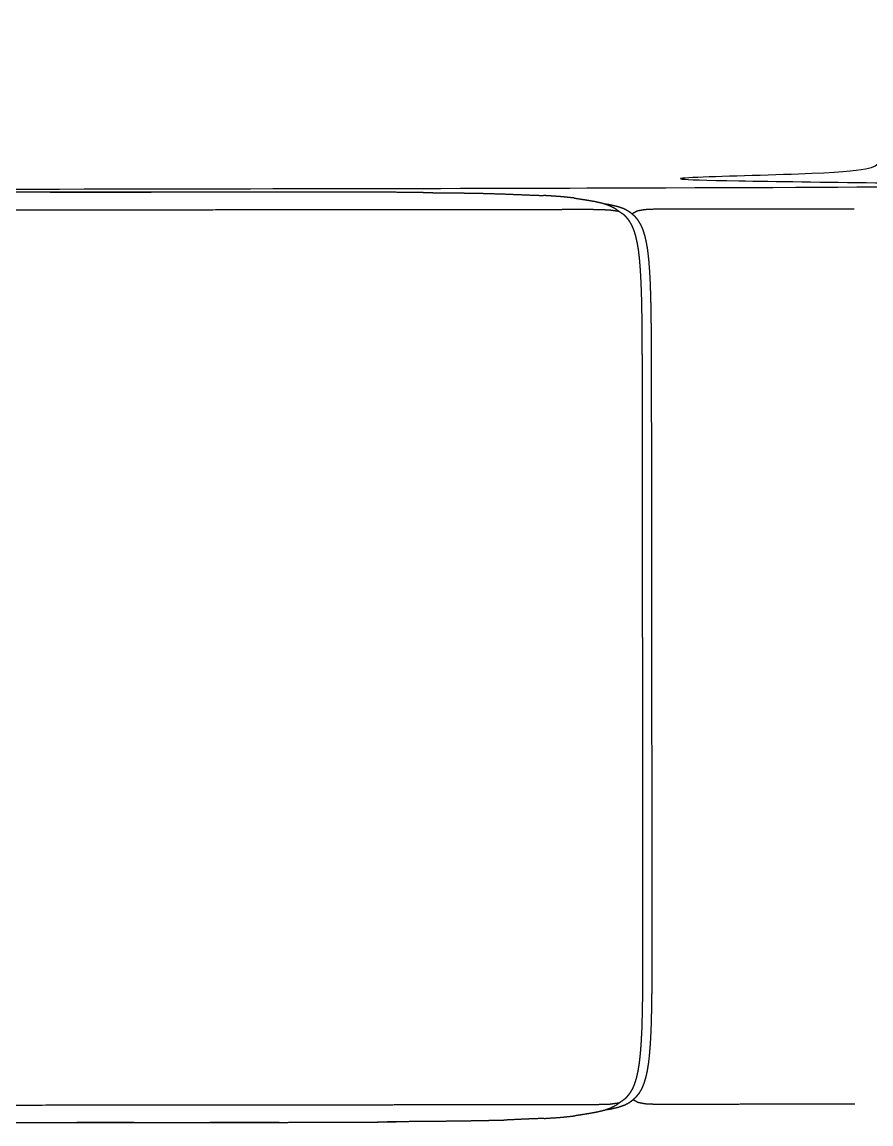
# Model space of a CAD drawing. Header units: millimetres. Extents: x 3429 to 24139, y -631 to 9878.
# Drawn here: x 8566.412 to 8568.572, y 3238.008 to 3240.812 of the extents above; entities that cross this region are included whole.
import ezdxf

# ---------------------------------------------------------------- set-up
doc = ezdxf.new("R2010")
doc.units = ezdxf.units.MM
doc.layers.add('multid_gorunus_4', color=15, linetype='Continuous', lineweight=9)
doc.layers.add('multid_gorunus_5', color=193, linetype='Continuous', lineweight=5)

# ---------------------------------------------------------------- blocks, each defined once
blk = doc.blocks.new('grup-2')
at = {"layer": 'multid_gorunus_4', "lineweight": -3}
for points, knots in [([(1973.9819, 5705.0973), (1973.9779, 5705.0902), (1973.9738, 5705.0831), (1973.9625, 5705.0728), (1973.9511, 5705.0626), (1973.9296, 5705.0463), (1973.908, 5705.0299), (1973.8732, 5705.0047), (1973.8384, 5704.9796), (1973.7873, 5704.9426), (1973.7362, 5704.9056), (1973.6721, 5704.8596), (1973.6079, 5704.8136), (1973.5339, 5704.7613), (1973.4599, 5704.709), (1973.379, 5704.6531), (1973.2982, 5704.5973), (1973.2138, 5704.5405), (1973.1293, 5704.4837), (1973.0419, 5704.4265), (1972.9545, 5704.3693), (1972.8649, 5704.3122), (1972.7753, 5704.2551), (1972.684, 5704.1986), (1972.5928, 5704.1421), (1972.5005, 5704.0867), (1972.4083, 5704.0312), (1972.3152, 5703.9768), (1972.2221, 5703.9224), (1972.128, 5703.8691), (1972.0339, 5703.8158), (1971.939, 5703.7636), (1971.8441, 5703.7114), (1971.7482, 5703.6602), (1971.6524, 5703.6091), (1971.5557, 5703.5591), (1971.4589, 5703.509), (1971.3613, 5703.4602), (1971.2637, 5703.4113), (1971.1652, 5703.3635), (1971.0668, 5703.3157), (1970.9675, 5703.2691), (1970.8681, 5703.2225), (1970.768, 5703.177), (1970.6679, 5703.1315), (1970.5669, 5703.0872), (1970.4659, 5703.0428), (1970.3641, 5702.9997), (1970.2623, 5702.9566), (1970.1598, 5702.9146), (1970.0572, 5702.8726), (1969.9538, 5702.8319), (1969.8505, 5702.7911), (1969.7464, 5702.7515), (1969.6423, 5702.7119), (1969.5374, 5702.6736), (1969.4325, 5702.6353), (1969.3269, 5702.5982), (1969.2213, 5702.5611), (1969.115, 5702.5253), (1969.0087, 5702.4895), (1968.9017, 5702.455), (1968.7947, 5702.4205), (1968.687, 5702.3873), (1968.5793, 5702.3541), (1968.4709, 5702.3222), (1968.3626, 5702.2902), (1968.2535, 5702.2597), (1968.1445, 5702.2292), (1968.0349, 5702.2), (1967.9253, 5702.1707), (1967.8151, 5702.1429), (1967.7048, 5702.1151), (1967.594, 5702.0887), (1967.4831, 5702.0622), (1967.3717, 5702.0372), (1967.2603, 5702.0122), (1967.1483, 5701.9886), (1967.0363, 5701.9651), (1966.9238, 5701.9429), (1966.8113, 5701.9207), (1966.6982, 5701.9), (1966.5852, 5701.8794), (1966.4676, 5701.8601), (1966.35, 5701.8408), (1966.2239, 5701.8229), (1966.0978, 5701.805), (1965.9592, 5701.7885), (1965.8205, 5701.7719), (1965.6654, 5701.7566), (1965.5103, 5701.7412), (1965.3346, 5701.7271), (1965.1589, 5701.713), (1964.9587, 5701.7001), (1964.7585, 5701.6872), (1964.5298, 5701.6753), (1964.3011, 5701.6635), (1964.0399, 5701.6527), (1963.7786, 5701.642), (1963.4809, 5701.6322), (1963.1832, 5701.6225), (1962.8449, 5701.6137), (1962.5067, 5701.605), (1962.1239, 5701.5971), (1961.7411, 5701.5893), (1961.3098, 5701.5823), (1960.8786, 5701.5753), (1960.3948, 5701.5691), (1959.9111, 5701.563), (1959.3707, 5701.5576), (1958.8304, 5701.5522), (1958.2296, 5701.5476), (1957.6288, 5701.543), (1956.9635, 5701.539), (1956.2982, 5701.535), (1955.5765, 5701.5317), (1954.8547, 5701.5283), (1954.0845, 5701.5255), (1953.3143, 5701.5227), (1952.5038, 5701.5205), (1951.6932, 5701.5183), (1950.8503, 5701.5165), (1950.0073, 5701.5148), (1949.14, 5701.5135), (1948.2727, 5701.5122), (1947.3891, 5701.5113), (1946.5055, 5701.5104), (1945.6137, 5701.5099), (1944.7219, 5701.5093), (1943.8299, 5701.5091), (1942.9378, 5701.5088), (1942.0536, 5701.5089), (1941.1693, 5701.5089), (1940.3009, 5701.5091), (1939.4325, 5701.5093), (1938.588, 5701.5098), (1938.3434, 5701.5098), (1937.5308, 5701.5103), (1936.7182, 5701.5108), (1935.9456, 5701.5114), (1935.1729, 5701.512), (1934.4483, 5701.5127), (1933.7236, 5701.5133), (1933.055, 5701.514), (1932.3863, 5701.5146), (1931.7817, 5701.5151), (1931.1771, 5701.5156), (1930.6331, 5701.5162), (1930.089, 5701.5167), (1929.602, 5701.5171), (1929.115, 5701.5176), (1928.6815, 5701.518), (1928.2479, 5701.5184), (1927.8644, 5701.5188), (1927.4808, 5701.5191), (1927.1437, 5701.5195), (1926.8066, 5701.5198), (1926.5125, 5701.5201), (1926.2184, 5701.5203), (1925.9637, 5701.5205), (1925.7089, 5701.5208), (1925.4901, 5701.521), (1925.2713, 5701.5212), (1925.0857, 5701.5214), (1924.9, 5701.5215), (1924.7447, 5701.5217), (1924.5893, 5701.5219), (1924.4615, 5701.522), (1924.3337, 5701.522), (1924.2307, 5701.5222), (1924.1276, 5701.5223), (1924.0466, 5701.5223), (1923.9655, 5701.5224), (1923.9036, 5701.5224), (1923.8417, 5701.5225), (1923.7962, 5701.5226), (1923.7506, 5701.5227), (1923.7186, 5701.5227), (1923.6865, 5701.5227), (1923.6657, 5701.5233), (1923.6449, 5701.5239), (1923.6331, 5701.5257), (1923.6212, 5701.5274)], [0, 0, 0, 1, 1, 2, 2, 3, 3, 4, 4, 5, 5, 6, 6, 7, 7, 8, 8, 9, 9, 10, 10, 11, 11, 12, 12, 13, 13, 14, 14, 15, 15, 16, 16, 17, 17, 18, 18, 19, 19, 20, 20, 21, 21, 22, 22, 23, 23, 24, 24, 25, 25, 26, 26, 27, 27, 28, 28, 29, 29, 30, 30, 31, 31, 32, 32, 33, 33, 34, 34, 35, 35, 36, 36, 37, 37, 38, 38, 39, 39, 40, 40, 41, 41, 42, 42, 43, 43, 44, 44, 45, 45, 46, 46, 47, 47, 48, 48, 49, 49, 50, 50, 51, 51, 52, 52, 53, 53, 54, 54, 55, 55, 56, 56, 57, 57, 58, 58, 59, 59, 60, 60, 61, 61, 62, 62, 63, 63, 64, 64, 65, 65, 66, 66, 67, 67, 68, 68, 69, 69, 70, 70, 71, 71, 72, 72, 73, 73, 74, 74, 75, 75, 76, 76, 77, 77, 78, 78, 79, 79, 80, 80, 81, 81, 82, 82, 83, 83, 84, 84, 85, 85, 86, 86, 87, 87, 88, 88, 89, 89, 90, 90, 91, 91, 91]), ([(1973.9819, 5705.0973), (1973.9779, 5705.0902), (1973.9738, 5705.0831), (1973.9625, 5705.0728), (1973.9511, 5705.0626), (1973.9296, 5705.0463), (1973.908, 5705.0299), (1973.8732, 5705.0047), (1973.8384, 5704.9796), (1973.7873, 5704.9426), (1973.7362, 5704.9056), (1973.6721, 5704.8596), (1973.6079, 5704.8136), (1973.5339, 5704.7613), (1973.4599, 5704.709), (1973.379, 5704.6531), (1973.2982, 5704.5973), (1973.2138, 5704.5405), (1973.1293, 5704.4837), (1973.0419, 5704.4265), (1972.9545, 5704.3693), (1972.8649, 5704.3122), (1972.7753, 5704.2551), (1972.684, 5704.1986), (1972.5928, 5704.1421), (1972.5005, 5704.0867), (1972.4083, 5704.0312), (1972.3152, 5703.9768), (1972.2221, 5703.9224), (1972.128, 5703.8691), (1972.0339, 5703.8158), (1971.939, 5703.7636), (1971.8441, 5703.7114), (1971.7482, 5703.6602), (1971.6524, 5703.6091), (1971.5557, 5703.5591), (1971.4589, 5703.509), (1971.3613, 5703.4602), (1971.2637, 5703.4113), (1971.1652, 5703.3635), (1971.0668, 5703.3157), (1970.9675, 5703.2691), (1970.8681, 5703.2225), (1970.768, 5703.177), (1970.6679, 5703.1315), (1970.5669, 5703.0872), (1970.4659, 5703.0428), (1970.3641, 5702.9997), (1970.2623, 5702.9566), (1970.1598, 5702.9146), (1970.0572, 5702.8726), (1969.9538, 5702.8319), (1969.8505, 5702.7911), (1969.7464, 5702.7515), (1969.6423, 5702.7119), (1969.5374, 5702.6736), (1969.4325, 5702.6353), (1969.3269, 5702.5982), (1969.2213, 5702.5611), (1969.115, 5702.5253), (1969.0087, 5702.4895), (1968.9017, 5702.455), (1968.7947, 5702.4205), (1968.687, 5702.3873), (1968.5793, 5702.3541), (1968.4709, 5702.3222), (1968.3626, 5702.2902), (1968.2535, 5702.2597), (1968.1445, 5702.2292), (1968.0349, 5702.2), (1967.9253, 5702.1707), (1967.8151, 5702.1429), (1967.7048, 5702.1151), (1967.594, 5702.0887), (1967.4831, 5702.0622), (1967.3717, 5702.0372), (1967.2603, 5702.0122), (1967.1483, 5701.9886), (1967.0363, 5701.9651), (1966.9238, 5701.9429), (1966.8113, 5701.9207), (1966.6982, 5701.9), (1966.5852, 5701.8794), (1966.4676, 5701.8601), (1966.35, 5701.8408), (1966.2239, 5701.8229), (1966.0978, 5701.805), (1965.9592, 5701.7885), (1965.8205, 5701.7719), (1965.6654, 5701.7566), (1965.5103, 5701.7412), (1965.3346, 5701.7271), (1965.1589, 5701.713), (1964.9587, 5701.7001), (1964.7585, 5701.6872), (1964.5298, 5701.6753), (1964.3011, 5701.6635), (1964.0399, 5701.6527), (1963.7786, 5701.642), (1963.4809, 5701.6322), (1963.1832, 5701.6225), (1962.8449, 5701.6137), (1962.5067, 5701.605), (1962.1239, 5701.5971), (1961.7411, 5701.5893), (1961.3098, 5701.5823), (1960.8786, 5701.5753), (1960.3948, 5701.5691), (1959.9111, 5701.563), (1959.3707, 5701.5576), (1958.8304, 5701.5522), (1958.2296, 5701.5476), (1957.6288, 5701.543), (1956.9635, 5701.539), (1956.2982, 5701.535), (1955.5765, 5701.5317), (1954.8547, 5701.5283), (1954.0845, 5701.5255), (1953.3143, 5701.5227), (1952.5038, 5701.5205), (1951.6932, 5701.5183), (1950.8503, 5701.5165), (1950.0073, 5701.5148), (1949.14, 5701.5135), (1948.2727, 5701.5122), (1947.3891, 5701.5113), (1946.5055, 5701.5104), (1945.6137, 5701.5099), (1944.7219, 5701.5093), (1943.8299, 5701.5091), (1942.9378, 5701.5088), (1942.0536, 5701.5089), (1941.1693, 5701.5089), (1940.3009, 5701.5091), (1939.4325, 5701.5093), (1938.588, 5701.5098), (1938.3434, 5701.5098), (1937.5308, 5701.5103), (1936.7182, 5701.5108), (1935.9456, 5701.5114), (1935.1729, 5701.512), (1934.4483, 5701.5127), (1933.7236, 5701.5133), (1933.055, 5701.514), (1932.3863, 5701.5146), (1931.7817, 5701.5151), (1931.1771, 5701.5156), (1930.6331, 5701.5162), (1930.089, 5701.5167), (1929.602, 5701.5171), (1929.115, 5701.5176), (1928.6815, 5701.518), (1928.2479, 5701.5184), (1927.8644, 5701.5188), (1927.4808, 5701.5191), (1927.1437, 5701.5195), (1926.8066, 5701.5198), (1926.5125, 5701.5201), (1926.2184, 5701.5203), (1925.9637, 5701.5205), (1925.7089, 5701.5208), (1925.4901, 5701.521), (1925.2713, 5701.5212), (1925.0857, 5701.5214), (1924.9, 5701.5215), (1924.7447, 5701.5217), (1924.5893, 5701.5219), (1924.4615, 5701.522), (1924.3337, 5701.522), (1924.2307, 5701.5222), (1924.1276, 5701.5223), (1924.0466, 5701.5223), (1923.9655, 5701.5224), (1923.9036, 5701.5224), (1923.8417, 5701.5225), (1923.7962, 5701.5226), (1923.7506, 5701.5227), (1923.7186, 5701.5227), (1923.6865, 5701.5227), (1923.6657, 5701.5233), (1923.6449, 5701.5239), (1923.6331, 5701.5257), (1923.6212, 5701.5274)], [0, 0, 0, 1, 1, 2, 2, 3, 3, 4, 4, 5, 5, 6, 6, 7, 7, 8, 8, 9, 9, 10, 10, 11, 11, 12, 12, 13, 13, 14, 14, 15, 15, 16, 16, 17, 17, 18, 18, 19, 19, 20, 20, 21, 21, 22, 22, 23, 23, 24, 24, 25, 25, 26, 26, 27, 27, 28, 28, 29, 29, 30, 30, 31, 31, 32, 32, 33, 33, 34, 34, 35, 35, 36, 36, 37, 37, 38, 38, 39, 39, 40, 40, 41, 41, 42, 42, 43, 43, 44, 44, 45, 45, 46, 46, 47, 47, 48, 48, 49, 49, 50, 50, 51, 51, 52, 52, 53, 53, 54, 54, 55, 55, 56, 56, 57, 57, 58, 58, 59, 59, 60, 60, 61, 61, 62, 62, 63, 63, 64, 64, 65, 65, 66, 66, 67, 67, 68, 68, 69, 69, 70, 70, 71, 71, 72, 72, 73, 73, 74, 74, 75, 75, 76, 76, 77, 77, 78, 78, 79, 79, 80, 80, 81, 81, 82, 82, 83, 83, 84, 84, 85, 85, 86, 86, 87, 87, 88, 88, 89, 89, 90, 90, 91, 91, 91]), ([(1924.0169, 5703.8414), (1924.0562, 5703.8417), (1924.0955, 5703.8421), (1924.116, 5703.8428), (1924.1364, 5703.8436), (1924.1876, 5703.8438), (1924.2387, 5703.8441), (1924.2975, 5703.8443), (1924.3564, 5703.8444), (1924.4235, 5703.8445), (1924.4906, 5703.8445), (1924.5665, 5703.8445), (1924.6425, 5703.8444), (1924.7279, 5703.8444), (1924.8133, 5703.8443), (1924.9086, 5703.8442), (1925.004, 5703.8441), (1925.1082, 5703.844), (1925.2123, 5703.8439), (1925.324, 5703.8438), (1925.4356, 5703.8437), (1925.5536, 5703.8436), (1925.6715, 5703.8435), (1925.7945, 5703.8434), (1925.9174, 5703.8432), (1926.0442, 5703.8431), (1926.1709, 5703.8431), (1926.3001, 5703.8429), (1926.4293, 5703.8428), (1926.5598, 5703.8426), (1926.6902, 5703.8425), (1926.8207, 5703.8424), (1926.9512, 5703.8423), (1927.0804, 5703.8422), (1927.2096, 5703.842), (1927.3363, 5703.8419), (1927.463, 5703.8418), (1927.586, 5703.8417), (1927.709, 5703.8416), (1927.827, 5703.8414), (1927.9449, 5703.8413), (1928.0566, 5703.8412), (1928.1682, 5703.8411), (1928.2724, 5703.841), (1928.3766, 5703.8409), (1928.472, 5703.8408), (1928.5674, 5703.8408), (1928.6528, 5703.8407), (1928.7381, 5703.8406), (1928.8141, 5703.8405), (1928.89, 5703.8404), (1928.9571, 5703.8402), (1929.0242, 5703.84), (1929.0342, 5703.84), (1929.0442, 5703.84)], [90.111111, 90.111111, 90.111111, 91, 91, 92, 92, 93, 93, 94, 94, 95, 95, 96, 96, 97, 97, 98, 98, 99, 99, 100, 100, 101, 101, 102, 102, 103, 103, 104, 104, 105, 105, 106, 106, 107, 107, 108, 108, 109, 109, 110, 110, 111, 111, 112, 112, 113, 113, 114, 114, 115, 115, 116, 116, 116.169368, 116.169368, 116.169368]), ([(1924.0169, 5703.8414), (1924.0562, 5703.8417), (1924.0955, 5703.8421), (1924.116, 5703.8428), (1924.1364, 5703.8436), (1924.1876, 5703.8438), (1924.2387, 5703.8441), (1924.2975, 5703.8443), (1924.3564, 5703.8444), (1924.4235, 5703.8445), (1924.4906, 5703.8445), (1924.5665, 5703.8445), (1924.6425, 5703.8444), (1924.7279, 5703.8444), (1924.8133, 5703.8443), (1924.9086, 5703.8442), (1925.004, 5703.8441), (1925.1082, 5703.844), (1925.2123, 5703.8439), (1925.324, 5703.8438), (1925.4356, 5703.8437), (1925.5536, 5703.8436), (1925.6715, 5703.8435), (1925.7945, 5703.8434), (1925.9174, 5703.8432), (1926.0442, 5703.8431), (1926.1709, 5703.8431), (1926.3001, 5703.8429), (1926.4293, 5703.8428), (1926.5598, 5703.8426), (1926.6902, 5703.8425), (1926.8207, 5703.8424), (1926.9512, 5703.8423), (1927.0804, 5703.8422), (1927.2096, 5703.842), (1927.3363, 5703.8419), (1927.463, 5703.8418), (1927.586, 5703.8417), (1927.709, 5703.8416), (1927.827, 5703.8414), (1927.9449, 5703.8413), (1928.0566, 5703.8412), (1928.1682, 5703.8411), (1928.2724, 5703.841), (1928.3766, 5703.8409), (1928.472, 5703.8408), (1928.5674, 5703.8408), (1928.6528, 5703.8407), (1928.7381, 5703.8406), (1928.8141, 5703.8405), (1928.89, 5703.8404), (1928.9571, 5703.8402), (1929.0242, 5703.84), (1929.0342, 5703.84), (1929.0442, 5703.84)], [90.111111, 90.111111, 90.111111, 91, 91, 92, 92, 93, 93, 94, 94, 95, 95, 96, 96, 97, 97, 98, 98, 99, 99, 100, 100, 101, 101, 102, 102, 103, 103, 104, 104, 105, 105, 106, 106, 107, 107, 108, 108, 109, 109, 110, 110, 111, 111, 112, 112, 113, 113, 114, 114, 115, 115, 116, 116, 116.169368, 116.169368, 116.169368]), ([(1925.0702, 5703.844), (1925.0701, 5703.844), (1925.07, 5703.844), (1924.9647, 5703.8442), (1924.8595, 5703.8443), (1924.8364, 5703.8443), (1924.8133, 5703.8443)], [264.999047, 264.999047, 264.999047, 265, 265, 266, 266, 266.239627, 266.239627, 266.239627]), ([(1925.0702, 5703.844), (1925.0701, 5703.844), (1925.07, 5703.844), (1924.9647, 5703.8442), (1924.8595, 5703.8443), (1924.8364, 5703.8443), (1924.8133, 5703.8443)], [264.999047, 264.999047, 264.999047, 265, 265, 266, 266, 266.239627, 266.239627, 266.239627]), ([(1923.6848, 5703.8209), (1923.6741, 5703.8184), (1923.6634, 5703.8159), (1923.6551, 5703.813), (1923.6468, 5703.8101), (1923.6404, 5703.8068), (1923.6339, 5703.8035)], [-1, -1, -1, 0, 0, 1, 1, 2, 2, 2]), ([(1923.6848, 5703.8209), (1923.6741, 5703.8184), (1923.6634, 5703.8159), (1923.6551, 5703.813), (1923.6468, 5703.8101), (1923.6404, 5703.8068), (1923.6339, 5703.8035)], [-1, -1, -1, 0, 0, 1, 1, 2, 2, 2]), ([(1923.7373, 5703.8294), (1923.7235, 5703.8272), (1923.7097, 5703.8251), (1923.6973, 5703.823), (1923.6848, 5703.8209)], [2, 2, 2, 3, 3, 4, 4, 4]), ([(1923.7373, 5703.8294), (1923.7235, 5703.8272), (1923.7097, 5703.8251), (1923.6973, 5703.823), (1923.6848, 5703.8209)], [2, 2, 2, 3, 3, 4, 4, 4]), ([(1923.7373, 5703.8294), (1923.7548, 5703.8312), (1923.7722, 5703.8329), (1923.7938, 5703.8344), (1923.8154, 5703.8358)], [0, 0, 0, 1, 1, 2, 2, 2]), ([(1923.7373, 5703.8294), (1923.7548, 5703.8312), (1923.7722, 5703.8329), (1923.7938, 5703.8344), (1923.8154, 5703.8358)], [0, 0, 0, 1, 1, 2, 2, 2]), ([(1924.0169, 5703.8414), (1923.9951, 5703.8414), (1923.9732, 5703.8414), (1923.9416, 5703.8405), (1923.9099, 5703.8395), (1923.8836, 5703.8384), (1923.8573, 5703.8373), (1923.8364, 5703.8365), (1923.8154, 5703.8358)], [83.301867, 83.301867, 83.301867, 84, 84, 85, 85, 86, 86, 87, 87, 87]), ([(1924.0169, 5703.8414), (1923.9951, 5703.8414), (1923.9732, 5703.8414), (1923.9416, 5703.8405), (1923.9099, 5703.8395), (1923.8836, 5703.8384), (1923.8573, 5703.8373), (1923.8364, 5703.8365), (1923.8154, 5703.8358)], [83.301867, 83.301867, 83.301867, 84, 84, 85, 85, 86, 86, 87, 87, 87]), ([(1923.0248, 5703.8012), (1923.0384, 5703.8012), (1923.0519, 5703.8011), (1923.0694, 5703.8011), (1923.0869, 5703.8011), (1923.1083, 5703.8011), (1923.1296, 5703.8011), (1923.155, 5703.8011), (1923.1804, 5703.8011), (1923.2098, 5703.801), (1923.2391, 5703.801), (1923.2726, 5703.801), (1923.306, 5703.801), (1923.3404, 5703.8009), (1923.3748, 5703.8009), (1923.4073, 5703.8008), (1923.4397, 5703.8008), (1923.4671, 5703.8008), (1923.4944, 5703.8007), (1923.5136, 5703.8007), (1923.5328, 5703.8007), (1923.5459, 5703.8001), (1923.5589, 5703.7995), (1923.5678, 5703.7977), (1923.5766, 5703.796), (1923.5831, 5703.7925), (1923.5896, 5703.789)], [0, 0, 0, 1, 1, 2, 2, 3, 3, 4, 4, 5, 5, 6, 6, 7, 7, 8, 8, 9, 9, 10, 10, 11, 11, 12, 12, 13, 13, 13]), ([(1923.0248, 5703.8012), (1923.0384, 5703.8012), (1923.0519, 5703.8011), (1923.0694, 5703.8011), (1923.0869, 5703.8011), (1923.1083, 5703.8011), (1923.1296, 5703.8011), (1923.155, 5703.8011), (1923.1804, 5703.8011), (1923.2098, 5703.801), (1923.2391, 5703.801), (1923.2726, 5703.801), (1923.306, 5703.801), (1923.3404, 5703.8009), (1923.3748, 5703.8009), (1923.4073, 5703.8008), (1923.4397, 5703.8008), (1923.4671, 5703.8008), (1923.4944, 5703.8007), (1923.5136, 5703.8007), (1923.5328, 5703.8007), (1923.5459, 5703.8001), (1923.5589, 5703.7995), (1923.5678, 5703.7977), (1923.5766, 5703.796), (1923.5831, 5703.7925), (1923.5896, 5703.789)], [0, 0, 0, 1, 1, 2, 2, 3, 3, 4, 4, 5, 5, 6, 6, 7, 7, 8, 8, 9, 9, 10, 10, 11, 11, 12, 12, 13, 13, 13]), ([(1923.6548, 5701.5096), (1923.6505, 5701.5103), (1923.6462, 5701.5109), (1923.6358, 5701.5133), (1923.6253, 5701.5157), (1923.6174, 5701.5185), (1923.6094, 5701.5213), (1923.6033, 5701.5244), (1923.5971, 5701.5275), (1923.5922, 5701.531), (1923.5873, 5701.5346), (1923.5831, 5701.5385), (1923.5788, 5701.5425), (1923.5751, 5701.547), (1923.5713, 5701.5516), (1923.5681, 5701.5569), (1923.5649, 5701.5623), (1923.5622, 5701.5686), (1923.5595, 5701.575), (1923.5571, 5701.5825), (1923.5548, 5701.5901), (1923.5527, 5701.5989), (1923.5507, 5701.6078), (1923.549, 5701.6182), (1923.5474, 5701.6286), (1923.546, 5701.6407), (1923.5447, 5701.6528), (1923.5437, 5701.6668), (1923.5426, 5701.6808), (1923.5418, 5701.6968), (1923.5409, 5701.7128), (1923.5404, 5701.731), (1923.5399, 5701.7492), (1923.5395, 5701.7697), (1923.5391, 5701.7902), (1923.5389, 5701.8132), (1923.5387, 5701.8362), (1923.5386, 5701.8618), (1923.5385, 5701.8873), (1923.5385, 5701.9156), (1923.5385, 5701.9439), (1923.5385, 5701.9752), (1923.5386, 5702.0064), (1923.5386, 5702.0407), (1923.5386, 5702.075), (1923.5386, 5702.112), (1923.5387, 5702.1489), (1923.5387, 5702.1882), (1923.5388, 5702.2274), (1923.5388, 5702.2686), (1923.5389, 5702.3097), (1923.5389, 5702.3524), (1923.5389, 5702.3951), (1923.539, 5702.4389), (1923.539, 5702.4827), (1923.5391, 5702.5273), (1923.5392, 5702.5719), (1923.5392, 5702.6169), (1923.5392, 5702.6618), (1923.5392, 5702.7068), (1923.5393, 5702.7517), (1923.5394, 5702.7963), (1923.5394, 5702.8408), (1923.5395, 5702.8847), (1923.5395, 5702.9285), (1923.5395, 5702.9712), (1923.5396, 5703.0138), (1923.5396, 5703.055), (1923.5396, 5703.0961), (1923.5397, 5703.1354), (1923.5398, 5703.1746), (1923.5398, 5703.2116), (1923.5398, 5703.2486), (1923.5399, 5703.2829), (1923.5399, 5703.3171), (1923.5399, 5703.3484), (1923.5399, 5703.3796), (1923.54, 5703.4079), (1923.5401, 5703.4362), (1923.5402, 5703.4618), (1923.5404, 5703.4874), (1923.5407, 5703.5104), (1923.5409, 5703.5333), (1923.5413, 5703.5538), (1923.5418, 5703.5743), (1923.5423, 5703.5925), (1923.5429, 5703.6107), (1923.5437, 5703.6267), (1923.5446, 5703.6427), (1923.5457, 5703.6567), (1923.5467, 5703.6707), (1923.5481, 5703.6828), (1923.5494, 5703.6949), (1923.5512, 5703.7053), (1923.5529, 5703.7157), (1923.5549, 5703.7245), (1923.5569, 5703.7334), (1923.5593, 5703.7409), (1923.5617, 5703.7485), (1923.5644, 5703.7548), (1923.5672, 5703.7612), (1923.5704, 5703.7665), (1923.5736, 5703.7719), (1923.5774, 5703.7765), (1923.5811, 5703.7811), (1923.5854, 5703.785), (1923.5896, 5703.789), (1923.5945, 5703.7925), (1923.5994, 5703.796), (1923.6056, 5703.7991), (1923.6117, 5703.8023), (1923.6197, 5703.8049), (1923.6276, 5703.8076), (1923.6381, 5703.81), (1923.6485, 5703.8124), (1923.6528, 5703.8131), (1923.6572, 5703.8137)], [123.680145, 123.680145, 123.680145, 124, 124, 125, 125, 126, 126, 127, 127, 128, 128, 129, 129, 130, 130, 131, 131, 132, 132, 133, 133, 134, 134, 135, 135, 136, 136, 137, 137, 138, 138, 139, 139, 140, 140, 141, 141, 142, 142, 143, 143, 144, 144, 145, 145, 146, 146, 147, 147, 148, 148, 149, 149, 150, 150, 151, 151, 152, 152, 153, 153, 154, 154, 155, 155, 156, 156, 157, 157, 158, 158, 159, 159, 160, 160, 161, 161, 162, 162, 163, 163, 164, 164, 165, 165, 166, 166, 167, 167, 168, 168, 169, 169, 170, 170, 171, 171, 172, 172, 173, 173, 174, 174, 175, 175, 176, 176, 177, 177, 178, 178, 179, 179, 180, 180, 180.319855, 180.319855, 180.319855]), ([(1923.6548, 5701.5096), (1923.6505, 5701.5103), (1923.6462, 5701.5109), (1923.6358, 5701.5133), (1923.6253, 5701.5157), (1923.6174, 5701.5185), (1923.6094, 5701.5213), (1923.6033, 5701.5244), (1923.5971, 5701.5275), (1923.5922, 5701.531), (1923.5873, 5701.5346), (1923.5831, 5701.5385), (1923.5788, 5701.5425), (1923.5751, 5701.547), (1923.5713, 5701.5516), (1923.5681, 5701.5569), (1923.5649, 5701.5623), (1923.5622, 5701.5686), (1923.5595, 5701.575), (1923.5571, 5701.5825), (1923.5548, 5701.5901), (1923.5527, 5701.5989), (1923.5507, 5701.6078), (1923.549, 5701.6182), (1923.5474, 5701.6286), (1923.546, 5701.6407), (1923.5447, 5701.6528), (1923.5437, 5701.6668), (1923.5426, 5701.6808), (1923.5418, 5701.6968), (1923.5409, 5701.7128), (1923.5404, 5701.731), (1923.5399, 5701.7492), (1923.5395, 5701.7697), (1923.5391, 5701.7902), (1923.5389, 5701.8132), (1923.5387, 5701.8362), (1923.5386, 5701.8618), (1923.5385, 5701.8873), (1923.5385, 5701.9156), (1923.5385, 5701.9439), (1923.5385, 5701.9752), (1923.5386, 5702.0064), (1923.5386, 5702.0407), (1923.5386, 5702.075), (1923.5386, 5702.112), (1923.5387, 5702.1489), (1923.5387, 5702.1882), (1923.5388, 5702.2274), (1923.5388, 5702.2686), (1923.5389, 5702.3097), (1923.5389, 5702.3524), (1923.5389, 5702.3951), (1923.539, 5702.4389), (1923.539, 5702.4827), (1923.5391, 5702.5273), (1923.5392, 5702.5719), (1923.5392, 5702.6169), (1923.5392, 5702.6618), (1923.5392, 5702.7068), (1923.5393, 5702.7517), (1923.5394, 5702.7963), (1923.5394, 5702.8408), (1923.5395, 5702.8847), (1923.5395, 5702.9285), (1923.5395, 5702.9712), (1923.5396, 5703.0138), (1923.5396, 5703.055), (1923.5396, 5703.0961), (1923.5397, 5703.1354), (1923.5398, 5703.1746), (1923.5398, 5703.2116), (1923.5398, 5703.2486), (1923.5399, 5703.2829), (1923.5399, 5703.3171), (1923.5399, 5703.3484), (1923.5399, 5703.3796), (1923.54, 5703.4079), (1923.5401, 5703.4362), (1923.5402, 5703.4618), (1923.5404, 5703.4874), (1923.5407, 5703.5104), (1923.5409, 5703.5333), (1923.5413, 5703.5538), (1923.5418, 5703.5743), (1923.5423, 5703.5925), (1923.5429, 5703.6107), (1923.5437, 5703.6267), (1923.5446, 5703.6427), (1923.5457, 5703.6567), (1923.5467, 5703.6707), (1923.5481, 5703.6828), (1923.5494, 5703.6949), (1923.5512, 5703.7053), (1923.5529, 5703.7157), (1923.5549, 5703.7245), (1923.5569, 5703.7334), (1923.5593, 5703.7409), (1923.5617, 5703.7485), (1923.5644, 5703.7548), (1923.5672, 5703.7612), (1923.5704, 5703.7665), (1923.5736, 5703.7719), (1923.5774, 5703.7765), (1923.5811, 5703.7811), (1923.5854, 5703.785), (1923.5896, 5703.789), (1923.5945, 5703.7925), (1923.5994, 5703.796), (1923.6056, 5703.7991), (1923.6117, 5703.8023), (1923.6197, 5703.8049), (1923.6276, 5703.8076), (1923.6381, 5703.81), (1923.6485, 5703.8124), (1923.6528, 5703.8131), (1923.6572, 5703.8137)], [123.680145, 123.680145, 123.680145, 124, 124, 125, 125, 126, 126, 127, 127, 128, 128, 129, 129, 130, 130, 131, 131, 132, 132, 133, 133, 134, 134, 135, 135, 136, 136, 137, 137, 138, 138, 139, 139, 140, 140, 141, 141, 142, 142, 143, 143, 144, 144, 145, 145, 146, 146, 147, 147, 148, 148, 149, 149, 150, 150, 151, 151, 152, 152, 153, 153, 154, 154, 155, 155, 156, 156, 157, 157, 158, 158, 159, 159, 160, 160, 161, 161, 162, 162, 163, 163, 164, 164, 165, 165, 166, 166, 167, 167, 168, 168, 169, 169, 170, 170, 171, 171, 172, 172, 173, 173, 174, 174, 175, 175, 176, 176, 177, 177, 178, 178, 179, 179, 180, 180, 180.319855, 180.319855, 180.319855]), ([(1923.6108, 5701.5346), (1923.6066, 5701.5385), (1923.6023, 5701.5425), (1923.5986, 5701.547), (1923.5948, 5701.5516), (1923.5916, 5701.5569), (1923.5884, 5701.5623), (1923.5857, 5701.5686), (1923.583, 5701.575), (1923.5806, 5701.5825), (1923.5782, 5701.5901), (1923.5762, 5701.5989), (1923.5742, 5701.6078), (1923.5725, 5701.6182), (1923.5709, 5701.6286), (1923.5695, 5701.6407), (1923.5682, 5701.6528), (1923.5672, 5701.6668), (1923.5661, 5701.6808), (1923.5653, 5701.6968), (1923.5644, 5701.7128), (1923.5639, 5701.731), (1923.5634, 5701.7492), (1923.563, 5701.7697), (1923.5626, 5701.7902), (1923.5624, 5701.8132), (1923.5621, 5701.8362), (1923.5621, 5701.8617), (1923.562, 5701.8873), (1923.562, 5701.9156), (1923.562, 5701.9439), (1923.562, 5701.9751), (1923.5621, 5702.0064), (1923.5621, 5702.0407), (1923.5621, 5702.075), (1923.5621, 5702.1119), (1923.5622, 5702.1489), (1923.5622, 5702.1881), (1923.5623, 5702.2274), (1923.5623, 5702.2685), (1923.5624, 5702.3097), (1923.5624, 5702.3523), (1923.5624, 5702.395), (1923.5625, 5702.4388), (1923.5625, 5702.4827), (1923.5626, 5702.5272), (1923.5627, 5702.5718), (1923.5627, 5702.6168), (1923.5627, 5702.6618), (1923.5627, 5702.7067), (1923.5628, 5702.7517), (1923.5629, 5702.7962), (1923.5629, 5702.8408), (1923.563, 5702.8846), (1923.563, 5702.9285), (1923.563, 5702.9711), (1923.5631, 5703.0138), (1923.5631, 5703.0549), (1923.5631, 5703.0961), (1923.5632, 5703.1353), (1923.5633, 5703.1746), (1923.5633, 5703.2115), (1923.5633, 5703.2485), (1923.5634, 5703.2828), (1923.5634, 5703.3171), (1923.5634, 5703.3483), (1923.5634, 5703.3796), (1923.5635, 5703.4079), (1923.5636, 5703.4362), (1923.5637, 5703.4618), (1923.5639, 5703.4874), (1923.5642, 5703.5103), (1923.5644, 5703.5333), (1923.5648, 5703.5538), (1923.5652, 5703.5743), (1923.5658, 5703.5925), (1923.5664, 5703.6107), (1923.5672, 5703.6267), (1923.5681, 5703.6427), (1923.5692, 5703.6567), (1923.5702, 5703.6707), (1923.5716, 5703.6828), (1923.5729, 5703.6949), (1923.5747, 5703.7053), (1923.5764, 5703.7157), (1923.5784, 5703.7245), (1923.5804, 5703.7334), (1923.5828, 5703.7409), (1923.5852, 5703.7485), (1923.5879, 5703.7548), (1923.5907, 5703.7612), (1923.5939, 5703.7665), (1923.5971, 5703.7719), (1923.6009, 5703.7764), (1923.6046, 5703.781), (1923.6089, 5703.785), (1923.6131, 5703.789)], [-32, -32, -32, -31, -31, -30, -30, -29, -29, -28, -28, -27, -27, -26, -26, -25, -25, -24, -24, -23, -23, -22, -22, -21, -21, -20, -20, -19, -19, -18, -18, -17, -17, -16, -16, -15, -15, -14, -14, -13, -13, -12, -12, -11, -11, -10, -10, -9, -9, -8, -8, -7, -7, -6, -6, -5, -5, -4, -4, -3, -3, -2, -2, -1, -1, 0, 0, 1, 1, 2, 2, 3, 3, 4, 4, 5, 5, 6, 6, 7, 7, 8, 8, 9, 9, 10, 10, 11, 11, 12, 12, 13, 13, 14, 14, 15, 15, 16, 16, 16]), ([(1923.6108, 5701.5346), (1923.6066, 5701.5385), (1923.6023, 5701.5425), (1923.5986, 5701.547), (1923.5948, 5701.5516), (1923.5916, 5701.5569), (1923.5884, 5701.5623), (1923.5857, 5701.5686), (1923.583, 5701.575), (1923.5806, 5701.5825), (1923.5782, 5701.5901), (1923.5762, 5701.5989), (1923.5742, 5701.6078), (1923.5725, 5701.6182), (1923.5709, 5701.6286), (1923.5695, 5701.6407), (1923.5682, 5701.6528), (1923.5672, 5701.6668), (1923.5661, 5701.6808), (1923.5653, 5701.6968), (1923.5644, 5701.7128), (1923.5639, 5701.731), (1923.5634, 5701.7492), (1923.563, 5701.7697), (1923.5626, 5701.7902), (1923.5624, 5701.8132), (1923.5621, 5701.8362), (1923.5621, 5701.8617), (1923.562, 5701.8873), (1923.562, 5701.9156), (1923.562, 5701.9439), (1923.562, 5701.9751), (1923.5621, 5702.0064), (1923.5621, 5702.0407), (1923.5621, 5702.075), (1923.5621, 5702.1119), (1923.5622, 5702.1489), (1923.5622, 5702.1881), (1923.5623, 5702.2274), (1923.5623, 5702.2685), (1923.5624, 5702.3097), (1923.5624, 5702.3523), (1923.5624, 5702.395), (1923.5625, 5702.4388), (1923.5625, 5702.4827), (1923.5626, 5702.5272), (1923.5627, 5702.5718), (1923.5627, 5702.6168), (1923.5627, 5702.6618), (1923.5627, 5702.7067), (1923.5628, 5702.7517), (1923.5629, 5702.7962), (1923.5629, 5702.8408), (1923.563, 5702.8846), (1923.563, 5702.9285), (1923.563, 5702.9711), (1923.5631, 5703.0138), (1923.5631, 5703.0549), (1923.5631, 5703.0961), (1923.5632, 5703.1353), (1923.5633, 5703.1746), (1923.5633, 5703.2115), (1923.5633, 5703.2485), (1923.5634, 5703.2828), (1923.5634, 5703.3171), (1923.5634, 5703.3483), (1923.5634, 5703.3796), (1923.5635, 5703.4079), (1923.5636, 5703.4362), (1923.5637, 5703.4618), (1923.5639, 5703.4874), (1923.5642, 5703.5103), (1923.5644, 5703.5333), (1923.5648, 5703.5538), (1923.5652, 5703.5743), (1923.5658, 5703.5925), (1923.5664, 5703.6107), (1923.5672, 5703.6267), (1923.5681, 5703.6427), (1923.5692, 5703.6567), (1923.5702, 5703.6707), (1923.5716, 5703.6828), (1923.5729, 5703.6949), (1923.5747, 5703.7053), (1923.5764, 5703.7157), (1923.5784, 5703.7245), (1923.5804, 5703.7334), (1923.5828, 5703.7409), (1923.5852, 5703.7485), (1923.5879, 5703.7548), (1923.5907, 5703.7612), (1923.5939, 5703.7665), (1923.5971, 5703.7719), (1923.6009, 5703.7764), (1923.6046, 5703.781), (1923.6089, 5703.785), (1923.6131, 5703.789)], [-32, -32, -32, -31, -31, -30, -30, -29, -29, -28, -28, -27, -27, -26, -26, -25, -25, -24, -24, -23, -23, -22, -22, -21, -21, -20, -20, -19, -19, -18, -18, -17, -17, -16, -16, -15, -15, -14, -14, -13, -13, -12, -12, -11, -11, -10, -10, -9, -9, -8, -8, -7, -7, -6, -6, -5, -5, -4, -4, -3, -3, -2, -2, -1, -1, 0, 0, 1, 1, 2, 2, 3, 3, 4, 4, 5, 5, 6, 6, 7, 7, 8, 8, 9, 9, 10, 10, 11, 11, 12, 12, 13, 13, 14, 14, 15, 15, 16, 16, 16]), ([(1923.6339, 5703.8035), (1923.6287, 5703.7997), (1923.6235, 5703.7959), (1923.6183, 5703.7924), (1923.6131, 5703.789)], [2, 2, 2, 3, 3, 4, 4, 4]), ([(1923.6339, 5703.8035), (1923.6287, 5703.7997), (1923.6235, 5703.7959), (1923.6183, 5703.7924), (1923.6131, 5703.789)], [2, 2, 2, 3, 3, 4, 4, 4]), ([(1923.0225, 5701.5233), (1923.0361, 5701.5233), (1923.0496, 5701.5232), (1923.0671, 5701.5232), (1923.0845, 5701.5232), (1923.1059, 5701.5232), (1923.1273, 5701.5232), (1923.1527, 5701.5232), (1923.178, 5701.5232), (1923.2074, 5701.5231), (1923.2368, 5701.5231), (1923.2702, 5701.5231), (1923.3036, 5701.5231), (1923.3381, 5701.523), (1923.3725, 5701.523), (1923.405, 5701.5229), (1923.4374, 5701.5229), (1923.4648, 5701.5229), (1923.4921, 5701.5228), (1923.5113, 5701.5228), (1923.5305, 5701.5228), (1923.5436, 5701.5234), (1923.5566, 5701.524), (1923.5654, 5701.5257), (1923.5742, 5701.5275), (1923.5808, 5701.531), (1923.5873, 5701.5346)], [0, 0, 0, 1, 1, 2, 2, 3, 3, 4, 4, 5, 5, 6, 6, 7, 7, 8, 8, 9, 9, 10, 10, 11, 11, 12, 12, 13, 13, 13]), ([(1923.0225, 5701.5233), (1923.0361, 5701.5233), (1923.0496, 5701.5232), (1923.0671, 5701.5232), (1923.0845, 5701.5232), (1923.1059, 5701.5232), (1923.1273, 5701.5232), (1923.1527, 5701.5232), (1923.178, 5701.5232), (1923.2074, 5701.5231), (1923.2368, 5701.5231), (1923.2702, 5701.5231), (1923.3036, 5701.5231), (1923.3381, 5701.523), (1923.3725, 5701.523), (1923.405, 5701.5229), (1923.4374, 5701.5229), (1923.4648, 5701.5229), (1923.4921, 5701.5228), (1923.5113, 5701.5228), (1923.5305, 5701.5228), (1923.5436, 5701.5234), (1923.5566, 5701.524), (1923.5654, 5701.5257), (1923.5742, 5701.5275), (1923.5808, 5701.531), (1923.5873, 5701.5346)], [0, 0, 0, 1, 1, 2, 2, 3, 3, 4, 4, 5, 5, 6, 6, 7, 7, 8, 8, 9, 9, 10, 10, 11, 11, 12, 12, 13, 13, 13]), ([(1923.6108, 5701.5346), (1923.616, 5701.531), (1923.6212, 5701.5274), (1923.6264, 5701.5236), (1923.6316, 5701.5198)], [1, 1, 1, 2, 2, 3, 3, 3]), ([(1923.6108, 5701.5346), (1923.616, 5701.531), (1923.6212, 5701.5274), (1923.6264, 5701.5236), (1923.6316, 5701.5198)], [1, 1, 1, 2, 2, 3, 3, 3]), ([(1923.6316, 5701.5198), (1923.6381, 5701.5165), (1923.6445, 5701.5132), (1923.6528, 5701.5103), (1923.6611, 5701.5074), (1923.6718, 5701.5049), (1923.6825, 5701.5024)], [0, 0, 0, 1, 1, 2, 2, 3, 3, 3]), ([(1923.6316, 5701.5198), (1923.6381, 5701.5165), (1923.6445, 5701.5132), (1923.6528, 5701.5103), (1923.6611, 5701.5074), (1923.6718, 5701.5049), (1923.6825, 5701.5024)], [0, 0, 0, 1, 1, 2, 2, 3, 3, 3]), ([(1923.6825, 5701.5024), (1923.6949, 5701.5003), (1923.7073, 5701.4982), (1923.7211, 5701.496), (1923.735, 5701.4938)], [1, 1, 1, 2, 2, 3, 3, 3]), ([(1923.6825, 5701.5024), (1923.6949, 5701.5003), (1923.7073, 5701.4982), (1923.7211, 5701.496), (1923.735, 5701.4938)], [1, 1, 1, 2, 2, 3, 3, 3]), ([(1923.8131, 5701.4872), (1923.7915, 5701.4887), (1923.7699, 5701.4901), (1923.7524, 5701.492), (1923.735, 5701.4938)], [0, 0, 0, 1, 1, 2, 2, 2]), ([(1923.8131, 5701.4872), (1923.7915, 5701.4887), (1923.7699, 5701.4901), (1923.7524, 5701.492), (1923.735, 5701.4938)], [0, 0, 0, 1, 1, 2, 2, 2]), ([(1923.8131, 5701.4872), (1923.834, 5701.4864), (1923.8549, 5701.4857), (1923.8812, 5701.4845), (1923.9075, 5701.4832), (1923.9117, 5701.4832), (1923.9159, 5701.4832)], [419, 419, 419, 420, 420, 421, 421, 421.133835, 421.133835, 421.133835]), ([(1923.8131, 5701.4872), (1923.834, 5701.4864), (1923.8549, 5701.4857), (1923.8812, 5701.4845), (1923.9075, 5701.4832), (1923.9117, 5701.4832), (1923.9159, 5701.4832)], [419, 419, 419, 420, 420, 421, 421, 421.133835, 421.133835, 421.133835]), ([(1929.1451, 5701.4735), (1929.1423, 5701.4735), (1929.1395, 5701.4735), (1929.0807, 5701.4734), (1929.0219, 5701.4732), (1928.9548, 5701.4732), (1928.8877, 5701.4731), (1928.8117, 5701.4732), (1928.7358, 5701.4732), (1928.6504, 5701.4733), (1928.565, 5701.4734), (1928.4696, 5701.4735), (1928.3742, 5701.4736), (1928.27, 5701.4737), (1928.1659, 5701.4737), (1928.0542, 5701.4739), (1927.9425, 5701.474), (1927.8245, 5701.4741), (1927.7066, 5701.4742), (1927.5836, 5701.4743), (1927.4607, 5701.4744), (1927.334, 5701.4745), (1927.2073, 5701.4746), (1927.078, 5701.4748), (1926.9488, 5701.4749), (1926.8183, 5701.475), (1926.6879, 5701.4751), (1926.5574, 5701.4752), (1926.4269, 5701.4754), (1926.2977, 5701.4755), (1926.1685, 5701.4757), (1926.0418, 5701.4757), (1925.9151, 5701.4758), (1925.7921, 5701.476), (1925.6692, 5701.4761), (1925.5512, 5701.4762), (1925.4333, 5701.4763), (1925.3216, 5701.4764), (1925.2099, 5701.4765), (1925.1057, 5701.4766), (1925.0016, 5701.4767), (1924.9062, 5701.4768), (1924.8108, 5701.4769), (1924.7254, 5701.477), (1924.6401, 5701.477), (1924.5641, 5701.4771), (1924.4882, 5701.4772), (1924.4211, 5701.4774), (1924.354, 5701.4775), (1924.2952, 5701.4778), (1924.2364, 5701.4781), (1924.2161, 5701.4788), (1924.1959, 5701.4795), (1924.1445, 5701.4799), (1924.0931, 5701.4803), (1924.0489, 5701.4808), (1924.0047, 5701.4814), (1923.967, 5701.4821), (1923.9293, 5701.4828), (1923.9226, 5701.483), (1923.9159, 5701.4832)], [388.945268, 388.945268, 388.945268, 389, 389, 390, 390, 391, 391, 392, 392, 393, 393, 394, 394, 395, 395, 396, 396, 397, 397, 398, 398, 399, 399, 400, 400, 401, 401, 402, 402, 403, 403, 404, 404, 405, 405, 406, 406, 407, 407, 408, 408, 409, 409, 410, 410, 411, 411, 412, 412, 413, 413, 414, 414, 415, 415, 416, 416, 417, 417, 417.210526, 417.210526, 417.210526]), ([(1929.1451, 5701.4735), (1929.1423, 5701.4735), (1929.1395, 5701.4735), (1929.0807, 5701.4734), (1929.0219, 5701.4732), (1928.9548, 5701.4732), (1928.8877, 5701.4731), (1928.8117, 5701.4732), (1928.7358, 5701.4732), (1928.6504, 5701.4733), (1928.565, 5701.4734), (1928.4696, 5701.4735), (1928.3742, 5701.4736), (1928.27, 5701.4737), (1928.1659, 5701.4737), (1928.0542, 5701.4739), (1927.9425, 5701.474), (1927.8245, 5701.4741), (1927.7066, 5701.4742), (1927.5836, 5701.4743), (1927.4607, 5701.4744), (1927.334, 5701.4745), (1927.2073, 5701.4746), (1927.078, 5701.4748), (1926.9488, 5701.4749), (1926.8183, 5701.475), (1926.6879, 5701.4751), (1926.5574, 5701.4752), (1926.4269, 5701.4754), (1926.2977, 5701.4755), (1926.1685, 5701.4757), (1926.0418, 5701.4757), (1925.9151, 5701.4758), (1925.7921, 5701.476), (1925.6692, 5701.4761), (1925.5512, 5701.4762), (1925.4333, 5701.4763), (1925.3216, 5701.4764), (1925.2099, 5701.4765), (1925.1057, 5701.4766), (1925.0016, 5701.4767), (1924.9062, 5701.4768), (1924.8108, 5701.4769), (1924.7254, 5701.477), (1924.6401, 5701.477), (1924.5641, 5701.4771), (1924.4882, 5701.4772), (1924.4211, 5701.4774), (1924.354, 5701.4775), (1924.2952, 5701.4778), (1924.2364, 5701.4781), (1924.2161, 5701.4788), (1924.1959, 5701.4795), (1924.1445, 5701.4799), (1924.0931, 5701.4803), (1924.0489, 5701.4808), (1924.0047, 5701.4814), (1923.967, 5701.4821), (1923.9293, 5701.4828), (1923.9226, 5701.483), (1923.9159, 5701.4832)], [388.945268, 388.945268, 388.945268, 389, 389, 390, 390, 391, 391, 392, 392, 393, 393, 394, 394, 395, 395, 396, 396, 397, 397, 398, 398, 399, 399, 400, 400, 401, 401, 402, 402, 403, 403, 404, 404, 405, 405, 406, 406, 407, 407, 408, 408, 409, 409, 410, 410, 411, 411, 412, 412, 413, 413, 414, 414, 415, 415, 416, 416, 417, 417, 417.210526, 417.210526, 417.210526]), ([(1924.1899, 5701.4778), (1924.1965, 5701.4778), (1924.203, 5701.4777), (1924.2201, 5701.4777), (1924.2373, 5701.4777)], [365.889986, 365.889986, 365.889986, 366, 366, 366.2533175, 366.2533175, 366.2533175]), ([(1924.1899, 5701.4778), (1924.1965, 5701.4778), (1924.203, 5701.4777), (1924.2201, 5701.4777), (1924.2373, 5701.4777)], [365.889986, 365.889986, 365.889986, 366, 366, 366.2533175, 366.2533175, 366.2533175]), ([(1924.4882, 5701.4772), (1924.49, 5701.4772), (1924.4918, 5701.4772), (1924.578, 5701.4771), (1924.6643, 5701.477)], [367.976517, 367.976517, 367.976517, 368, 368, 369, 369, 369]), ([(1924.4882, 5701.4772), (1924.49, 5701.4772), (1924.4918, 5701.4772), (1924.578, 5701.4771), (1924.6643, 5701.477)], [367.976517, 367.976517, 367.976517, 368, 368, 369, 369, 369])]:
    blk.add_open_spline(points, degree=2, knots=knots, dxfattribs=at)
blk.add_open_spline([(1924.857, 5701.4769), (1924.9297, 5701.4768), (1925.0025, 5701.4767)], degree=2, dxfattribs=at)
blk.add_open_spline([(1924.857, 5701.4769), (1924.9297, 5701.4768), (1925.0025, 5701.4767)], degree=2, dxfattribs=at)
at = {"layer": 'multid_gorunus_5', "lineweight": -3}
for points, knots in [([(1959.2051, 5757.05), (1941.0909, 5757.0628), (1923.5768, 5757.0751), (1923.3155, 5757.0495), (1923.0542, 5757.0239), (1922.8142, 5756.9506), (1922.5742, 5756.8773), (1922.3624, 5756.7622), (1922.1505, 5756.6472), (1921.9738, 5756.4962), (1921.797, 5756.3452), (1921.6622, 5756.1642), (1921.5274, 5755.9831), (1921.4414, 5755.7779), (1921.3554, 5755.5728), (1921.3251, 5755.3492), (1921.2948, 5755.1257), (1921.2905, 5749.0105), (1921.2862, 5742.8952), (1921.2819, 5736.78), (1921.2773, 5730.2647), (1921.273, 5724.1494), (1921.2686, 5718.0341), (1921.2643, 5711.9189), (1921.26, 5705.8036), (1921.29, 5705.5801), (1921.32, 5705.3566), (1921.4057, 5705.1513), (1921.4914, 5704.9459), (1921.626, 5704.7647), (1921.7606, 5704.5835), (1921.9371, 5704.4322), (1922.1137, 5704.281), (1922.3253, 5704.1656), (1922.537, 5704.0502), (1922.7769, 5703.9766), (1923.0168, 5703.903), (1923.278, 5703.877), (1923.5393, 5703.8511), (1941.0396, 5703.8387), (1959.1399, 5703.8259)], [21, 21, 21, 22, 22, 23, 23, 24, 24, 25, 25, 26, 26, 27, 27, 28, 28, 29, 29, 30, 30, 31, 31, 32, 32, 33, 33, 34, 34, 35, 35, 36, 36, 37, 37, 38, 38, 39, 39, 40, 40, 40.999234, 40.999234, 40.999234]), ([(1959.2051, 5757.05), (1941.0909, 5757.0628), (1923.5768, 5757.0751), (1923.3155, 5757.0495), (1923.0542, 5757.0239), (1922.8142, 5756.9506), (1922.5742, 5756.8773), (1922.3624, 5756.7622), (1922.1505, 5756.6472), (1921.9738, 5756.4962), (1921.797, 5756.3452), (1921.6622, 5756.1642), (1921.5274, 5755.9831), (1921.4414, 5755.7779), (1921.3554, 5755.5728), (1921.3251, 5755.3492), (1921.2948, 5755.1257), (1921.2905, 5749.0105), (1921.2862, 5742.8952), (1921.2819, 5736.78), (1921.2773, 5730.2647), (1921.273, 5724.1494), (1921.2686, 5718.0341), (1921.2643, 5711.9189), (1921.26, 5705.8036), (1921.29, 5705.5801), (1921.32, 5705.3566), (1921.4057, 5705.1513), (1921.4914, 5704.9459), (1921.626, 5704.7647), (1921.7606, 5704.5835), (1921.9371, 5704.4322), (1922.1137, 5704.281), (1922.3253, 5704.1656), (1922.537, 5704.0502), (1922.7769, 5703.9766), (1923.0168, 5703.903), (1923.278, 5703.877), (1923.5393, 5703.8511), (1941.0396, 5703.8387), (1959.1399, 5703.8259)], [21, 21, 21, 22, 22, 23, 23, 24, 24, 25, 25, 26, 26, 27, 27, 28, 28, 29, 29, 30, 30, 31, 31, 32, 32, 33, 33, 34, 34, 35, 35, 36, 36, 37, 37, 38, 38, 39, 39, 40, 40, 40.999234, 40.999234, 40.999234]), ([(1966.6114, 5704.2187), (1966.5907, 5704.2141), (1966.5699, 5704.2095), (1966.4743, 5704.1897), (1966.3787, 5704.1698), (1966.2823, 5704.1512), (1966.1859, 5704.1327), (1966.0887, 5704.1152), (1965.9915, 5704.0978), (1965.8896, 5704.0816), (1965.7877, 5704.0653), (1965.677, 5704.0503), (1965.5663, 5704.0352), (1965.4427, 5704.0212), (1965.3192, 5704.0072), (1965.1788, 5703.9943), (1965.0385, 5703.9814), (1964.8772, 5703.9694), (1964.716, 5703.9575), (1964.5299, 5703.9465), (1964.3438, 5703.9356), (1964.1288, 5703.9256), (1963.9138, 5703.9156), (1963.6659, 5703.9064), (1963.418, 5703.8973), (1963.1331, 5703.8891), (1962.8482, 5703.8808), (1962.5224, 5703.8734), (1962.1966, 5703.866), (1961.8258, 5703.8593), (1961.455, 5703.8527), (1961.0351, 5703.8468), (1960.6153, 5703.8409), (1960.1424, 5703.8357), (1959.6695, 5703.8305), (1959.1396, 5703.8259), (1958.6097, 5703.8214), (1958.0188, 5703.8175), (1957.4278, 5703.8135), (1956.7717, 5703.8102), (1956.1156, 5703.8069), (1955.4025, 5703.8041), (1954.6894, 5703.8014), (1953.9273, 5703.7991), (1953.1652, 5703.7968), (1952.3622, 5703.795), (1951.5591, 5703.7932), (1950.7232, 5703.7918), (1949.8873, 5703.7904), (1949.0266, 5703.7894), (1948.1658, 5703.7884), (1947.2883, 5703.7877), (1946.4108, 5703.7871), (1945.5246, 5703.7867), (1944.6383, 5703.7863), (1943.7514, 5703.7863), (1942.8645, 5703.7862), (1941.985, 5703.7863), (1941.1054, 5703.7864), (1940.2413, 5703.7867), (1939.3772, 5703.787), (1938.5366, 5703.7875), (1938.296, 5703.7876), (1937.487, 5703.7882), (1936.6779, 5703.7887), (1935.9085, 5703.7893), (1935.139, 5703.7899), (1934.4172, 5703.7906), (1933.6954, 5703.7912), (1933.0293, 5703.7919), (1932.3632, 5703.7925), (1931.7609, 5703.7931), (1931.1585, 5703.7936), (1930.6164, 5703.7941), (1930.0743, 5703.7946), (1929.589, 5703.795), (1929.1037, 5703.7955), (1928.6716, 5703.7959), (1928.2395, 5703.7963), (1927.8572, 5703.7967), (1927.4749, 5703.797), (1927.1389, 5703.7974), (1926.8028, 5703.7977), (1926.5095, 5703.798), (1926.2162, 5703.7982), (1925.9622, 5703.7984), (1925.7081, 5703.7987), (1925.4898, 5703.7989), (1925.2715, 5703.7991), (1925.0863, 5703.7993), (1924.901, 5703.7994), (1924.7459, 5703.7996), (1924.5908, 5703.7998), (1924.4632, 5703.7999), (1924.3356, 5703.7999), (1924.2327, 5703.8001), (1924.1298, 5703.8002), (1924.0488, 5703.8002), (1923.9678, 5703.8003), (1923.9059, 5703.8004), (1923.844, 5703.8005), (1923.7985, 5703.8005), (1923.7529, 5703.8006), (1923.7209, 5703.8006), (1923.6888, 5703.8006), (1923.668, 5703.8), (1923.6472, 5703.7994), (1923.6354, 5703.7977), (1923.6235, 5703.7959)], [37.781495, 37.781495, 37.781495, 38, 38, 39, 39, 40, 40, 41, 41, 42, 42, 43, 43, 44, 44, 45, 45, 46, 46, 47, 47, 48, 48, 49, 49, 50, 50, 51, 51, 52, 52, 53, 53, 54, 54, 55, 55, 56, 56, 57, 57, 58, 58, 59, 59, 60, 60, 61, 61, 62, 62, 63, 63, 64, 64, 65, 65, 66, 66, 67, 67, 68, 68, 69, 69, 70, 70, 71, 71, 72, 72, 73, 73, 74, 74, 75, 75, 76, 76, 77, 77, 78, 78, 79, 79, 80, 80, 81, 81, 82, 82, 83, 83, 84, 84, 85, 85, 86, 86, 87, 87, 88, 88, 89, 89, 90, 90, 91, 91, 91]), ([(1966.6114, 5704.2187), (1966.5907, 5704.2141), (1966.5699, 5704.2095), (1966.4743, 5704.1897), (1966.3787, 5704.1698), (1966.2823, 5704.1512), (1966.1859, 5704.1327), (1966.0887, 5704.1152), (1965.9915, 5704.0978), (1965.8896, 5704.0816), (1965.7877, 5704.0653), (1965.677, 5704.0503), (1965.5663, 5704.0352), (1965.4427, 5704.0212), (1965.3192, 5704.0072), (1965.1788, 5703.9943), (1965.0385, 5703.9814), (1964.8772, 5703.9694), (1964.716, 5703.9575), (1964.5299, 5703.9465), (1964.3438, 5703.9356), (1964.1288, 5703.9256), (1963.9138, 5703.9156), (1963.6659, 5703.9064), (1963.418, 5703.8973), (1963.1331, 5703.8891), (1962.8482, 5703.8808), (1962.5224, 5703.8734), (1962.1966, 5703.866), (1961.8258, 5703.8593), (1961.455, 5703.8527), (1961.0351, 5703.8468), (1960.6153, 5703.8409), (1960.1424, 5703.8357), (1959.6695, 5703.8305), (1959.1396, 5703.8259), (1958.6097, 5703.8214), (1958.0188, 5703.8175), (1957.4278, 5703.8135), (1956.7717, 5703.8102), (1956.1156, 5703.8069), (1955.4025, 5703.8041), (1954.6894, 5703.8014), (1953.9273, 5703.7991), (1953.1652, 5703.7968), (1952.3622, 5703.795), (1951.5591, 5703.7932), (1950.7232, 5703.7918), (1949.8873, 5703.7904), (1949.0266, 5703.7894), (1948.1658, 5703.7884), (1947.2883, 5703.7877), (1946.4108, 5703.7871), (1945.5246, 5703.7867), (1944.6383, 5703.7863), (1943.7514, 5703.7863), (1942.8645, 5703.7862), (1941.985, 5703.7863), (1941.1054, 5703.7864), (1940.2413, 5703.7867), (1939.3772, 5703.787), (1938.5366, 5703.7875), (1938.296, 5703.7876), (1937.487, 5703.7882), (1936.6779, 5703.7887), (1935.9085, 5703.7893), (1935.139, 5703.7899), (1934.4172, 5703.7906), (1933.6954, 5703.7912), (1933.0293, 5703.7919), (1932.3632, 5703.7925), (1931.7609, 5703.7931), (1931.1585, 5703.7936), (1930.6164, 5703.7941), (1930.0743, 5703.7946), (1929.589, 5703.795), (1929.1037, 5703.7955), (1928.6716, 5703.7959), (1928.2395, 5703.7963), (1927.8572, 5703.7967), (1927.4749, 5703.797), (1927.1389, 5703.7974), (1926.8028, 5703.7977), (1926.5095, 5703.798), (1926.2162, 5703.7982), (1925.9622, 5703.7984), (1925.7081, 5703.7987), (1925.4898, 5703.7989), (1925.2715, 5703.7991), (1925.0863, 5703.7993), (1924.901, 5703.7994), (1924.7459, 5703.7996), (1924.5908, 5703.7998), (1924.4632, 5703.7999), (1924.3356, 5703.7999), (1924.2327, 5703.8001), (1924.1298, 5703.8002), (1924.0488, 5703.8002), (1923.9678, 5703.8003), (1923.9059, 5703.8004), (1923.844, 5703.8005), (1923.7985, 5703.8005), (1923.7529, 5703.8006), (1923.7209, 5703.8006), (1923.6888, 5703.8006), (1923.668, 5703.8), (1923.6472, 5703.7994), (1923.6354, 5703.7977), (1923.6235, 5703.7959)], [37.781495, 37.781495, 37.781495, 38, 38, 39, 39, 40, 40, 41, 41, 42, 42, 43, 43, 44, 44, 45, 45, 46, 46, 47, 47, 48, 48, 49, 49, 50, 50, 51, 51, 52, 52, 53, 53, 54, 54, 55, 55, 56, 56, 57, 57, 58, 58, 59, 59, 60, 60, 61, 61, 62, 62, 63, 63, 64, 64, 65, 65, 66, 66, 67, 67, 68, 68, 69, 69, 70, 70, 71, 71, 72, 72, 73, 73, 74, 74, 75, 75, 76, 76, 77, 77, 78, 78, 79, 79, 80, 80, 81, 81, 82, 82, 83, 83, 84, 84, 85, 85, 86, 86, 87, 87, 88, 88, 89, 89, 90, 90, 91, 91, 91])]:
    blk.add_open_spline(points, degree=2, knots=knots, dxfattribs=at)

msp = doc.modelspace()

# ---------------------------------------------------------------- block references
at = {"xscale": -1}
msp.add_blockref('grup-2', (10491.554, -2463.4649), dxfattribs=at)

doc.saveas('drawing.dxf')
